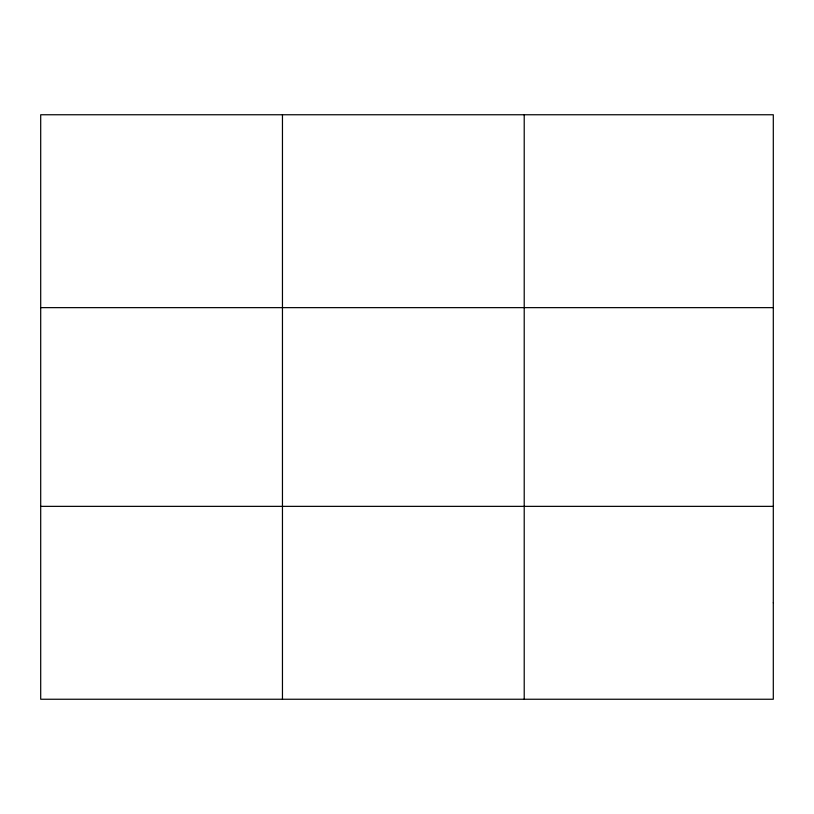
<?xml version="1.0" encoding="UTF-8"?>
<svg xmlns="http://www.w3.org/2000/svg" width="814" height="814" viewBox="0 0 814 814"><rect width="100%" height="100%" fill="white"/><g stroke="black" fill="none" stroke-linecap="round" stroke-linejoin="round"><path stroke-width="1.22" d="M282.458 699.246L282.458 114.754M524.216 699.246L524.216 114.754M40.7 307.641L773.3 307.641M40.7 506.359L773.3 506.359M773.3 602.798L773.3 699.246L40.7 699.246L40.7 114.754L773.3 114.754L773.3 602.798"/></g></svg>
